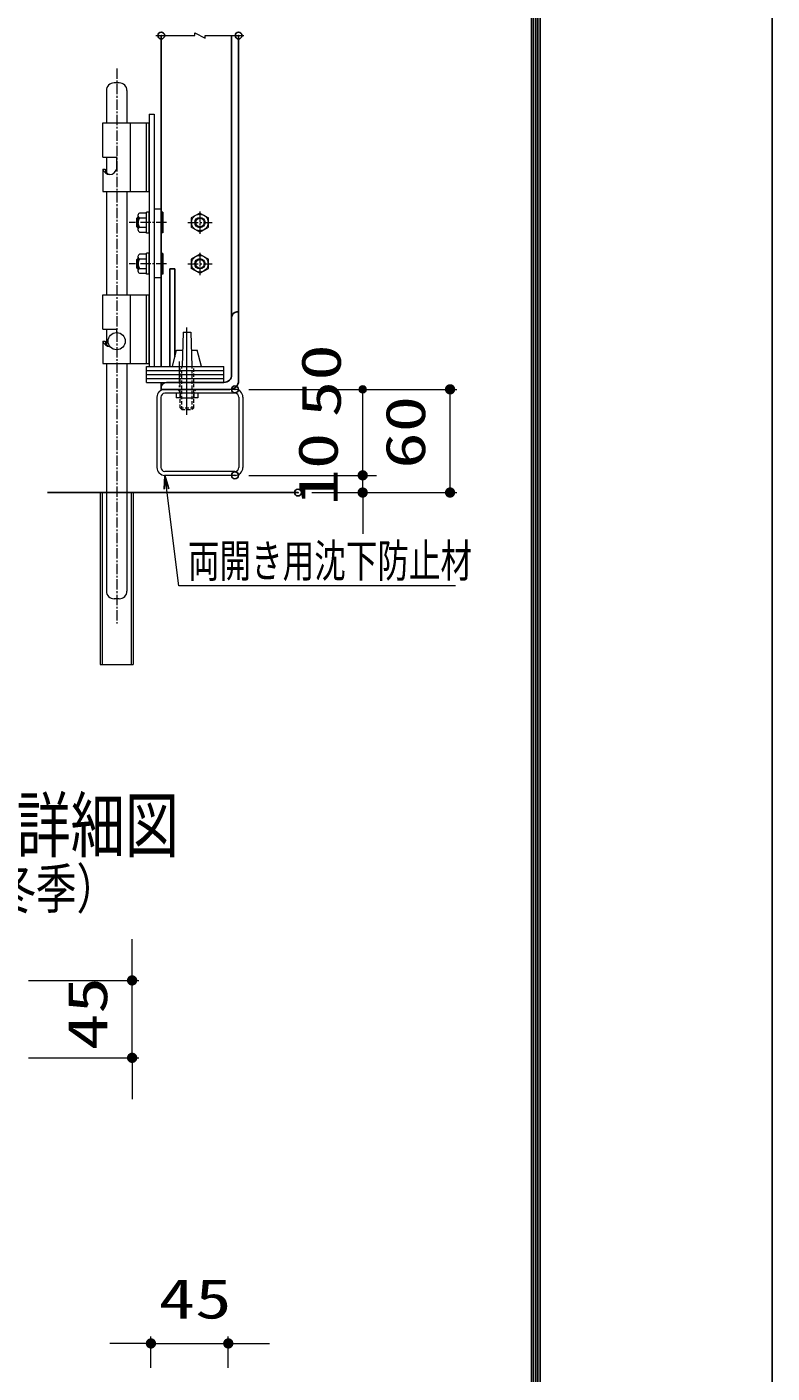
# Model space of a CAD drawing. Units: millimetres, scale not verified, with parts at other scales. Extents: x -5249 to 5251, y -3712 to 3712.
# Drawn here: x 4167 to 5251, y 464 to 2420 of the extents above; entities that cross this region are included whole.
import ezdxf
from ezdxf.enums import TextEntityAlignment as Align

# ---------------------------------------------------------------- set-up
doc = ezdxf.new("R2010")
doc.units = ezdxf.units.MM
doc.header["$LTSCALE"] = 20
doc.header["$PDMODE"] = 32
doc.header["$PDSIZE"] = 10
for name, pattern in [('USER1', [0.375, 0.25, -0.125]), ('USER2', [50.8, 31.75, -6.35, 6.35, -6.35]), ('USER3', [1.125, 0.75, -0.125, 0.125, -0.125])]:
    doc.linetypes.add(name, pattern=pattern)
for name, color, linetype, lineweight in [('0-0_D-TTL', 7, 'Continuous', 25), ('0-2_D-STR1', 1, 'Continuous', 25), ('0-4_0', 7, 'Continuous', 25), ('0-5_D-STR-DIM', 7, 'Continuous', 13), ('0-7_D-STR-TXT', 7, 'Continuous', 13), ('0-9_D-BMK', 2, 'Continuous', 13), ('0-A_D-BGD', 7, 'Continuous', 25), ('0-B_D-STR3', 3, 'Continuous', 13)]:
    doc.layers.add(name, color=color, linetype=linetype, lineweight=lineweight)
doc.layers.add('0-6_Defpoints', color=7, linetype='Continuous')
doc.styles.add('ＭＳ ゴシック', font='')
doc.styles.get('ＭＳ ゴシック').set_extended_font_data('MS Gothic')

# ---------------------------------------------------------------- blocks, each defined once
blk = doc.blocks.new('_DotSmall')
at = {"layer": '0-4_0'}
for points in [[(0, 0), (-2.5, 0), (-2.48, 0.313)], [(0, 0), (-2.48, -0.313), (-2.5, 0)], [(0, 0), (-2.48, 0.313), (-2.421, 0.622)], [(0, 0), (-2.421, -0.622), (-2.48, -0.313)], [(0, 0), (-2.421, 0.622), (-2.324, 0.92)], [(0, 0), (-2.324, -0.92), (-2.421, -0.622)], [(0, 0), (-2.324, 0.92), (-2.191, 1.204)], [(0, 0), (-2.191, -1.204), (-2.324, -0.92)], [(0, 0), (-2.191, 1.204), (-2.023, 1.469)], [(0, 0), (-2.023, -1.469), (-2.191, -1.204)], [(0, 0), (-2.023, 1.469), (-1.822, 1.711)], [(0, 0), (-1.822, -1.711), (-2.023, -1.469)], [(0, 0), (-1.822, 1.711), (-1.594, 1.926)], [(0, 0), (-1.594, -1.926), (-1.822, -1.711)], [(0, 0), (-1.594, 1.926), (-1.34, 2.111)], [(0, 0), (-1.34, -2.111), (-1.594, -1.926)], [(0, 0), (-1.34, 2.111), (-1.064, 2.262)], [(0, 0), (-1.064, -2.262), (-1.34, -2.111)], [(0, 0), (-1.064, 2.262), (-0.773, 2.378)], [(0, 0), (-0.773, -2.378), (-1.064, -2.262)], [(0, 0), (-0.773, 2.378), (-0.468, 2.456)], [(0, 0), (-0.468, -2.456), (-0.773, -2.378)], [(0, 0), (-0.468, 2.456), (-0.157, 2.495)], [(0, 0), (-0.157, -2.495), (-0.468, -2.456)], [(0, 0), (-0.157, 2.495), (0.157, 2.495)], [(0, 0), (0.157, -2.495), (-0.157, -2.495)], [(0, 0), (0.157, 2.495), (0.468, 2.456)], [(0, 0), (0.468, 2.456), (0.773, 2.378)], [(0, 0), (0.773, 2.378), (1.064, 2.262)], [(0, 0), (1.064, 2.262), (1.34, 2.111)], [(0, 0), (1.34, 2.111), (1.594, 1.926)], [(0, 0), (1.594, 1.926), (1.822, 1.711)], [(0, 0), (1.822, 1.711), (2.023, 1.469)], [(0, 0), (2.023, 1.469), (2.191, 1.204)], [(0, 0), (2.191, 1.204), (2.324, 0.92)], [(0, 0), (2.324, 0.92), (2.421, 0.622)], [(0, 0), (2.421, 0.622), (2.48, 0.313)], [(0, 0), (2.48, 0.313), (2.5, 0)], [(0, 0), (0.468, -2.456), (0.157, -2.495)], [(0, 0), (0.773, -2.378), (0.468, -2.456)], [(0, 0), (1.064, -2.262), (0.773, -2.378)], [(0, 0), (1.34, -2.111), (1.064, -2.262)], [(0, 0), (1.594, -1.926), (1.34, -2.111)], [(0, 0), (1.822, -1.711), (1.594, -1.926)], [(0, 0), (2.023, -1.469), (1.822, -1.711)], [(0, 0), (2.191, -1.204), (2.023, -1.469)], [(0, 0), (2.324, -0.92), (2.191, -1.204)], [(0, 0), (2.421, -0.622), (2.324, -0.92)], [(0, 0), (2.48, -0.313), (2.421, -0.622)], [(0, 0), (2.5, 0), (2.48, -0.313)]]:
    blk.add_solid(points, dxfattribs=at)
blk = doc.blocks.new('_Open')
at = {"layer": '0-4_0'}
blk.add_line((-20, 3.33), (0, 0), dxfattribs=at)
blk.add_lwpolyline([(-20, -3.33), (0, 0), (-20, 0)], dxfattribs=at)

msp = doc.modelspace()

# ---------------------------------------------------------------- linework, layer by layer
at = {"layer": '0-0_D-TTL', "color": 2}
msp.add_lwpolyline([(-5249.36, 3712.5), (5250.64, 3712.5), (5250.64, -3712.5), (-5249.36, -3712.5)], close=True, dxfattribs=at)
at = {"layer": '0-0_D-TTL'}
for points in [[(-4911.86, 3437.5), (4913.14, 3437.5), (4913.14, -3437.5), (-4911.86, -3437.5)], [(-4908.73, 3434.37), (4910.02, 3434.37), (4910.02, -3434.37), (-4908.73, -3434.37)], [(-4905.61, 3431.25), (4906.89, 3431.25), (4906.89, -3431.25), (-4905.61, -3431.25)], [(-4902.48, 3428.12), (4903.77, 3428.12), (4903.77, -3428.12), (-4902.48, -3428.12)], [(-4899.36, 3425), (4900.64, 3425), (4900.64, -3425), (-4899.36, -3425)]]:
    msp.add_lwpolyline(points, close=True, dxfattribs=at)
at = {"layer": '0-2_D-STR1'}
for p, q in [((4362.1, 2407.82), (4362.1, 1926.52)), ((4464.6, 1998.52), (4464.6, 2407.82)), ((4474.6, 2006.02), (4474.6, 2407.82)), ((4374.6, 2068.52), (4374.6, 1926.52)), ((4382.1, 2068.52), (4374.6, 2068.52)), ((4382.1, 2068.52), (4382.1, 1940.77)), ((4464.6, 1998.52), (4464.6, 1914.77)), ((4474.6, 2006.02), (4472.1, 2006.02)), ((4474.6, 2006.02), (4474.6, 1906.02)), ((4362.1, 1903.52), (4362.1, 1893.52)), ((4453.35, 1903.52), (4369.6, 1903.52)), ((4362.1, 1896.02), (4362.1, 1893.52)), ((4462.1, 1893.52), (4362.1, 1893.52))]:
    msp.add_line(p, q, dxfattribs=at)
for centre, radius, start, end in [((4472.1, 1998.52), 7.5, 90, 180), ((4369.6, 1896.02), 7.5, 90, 180), ((4453.35, 1914.77), 11.25, 270, 0), ((4462.1, 1906.02), 12.5, 270, 0)]:
    msp.add_arc(centre, radius, start, end, dxfattribs=at)
at = {"layer": '0-5_D-STR-DIM'}
for p, q in [((4489.35, 1893.52), (4792.27, 1893.52)), ((4489.35, 1893.52), (4675.18, 1893.52)), ((4655.18, 1768.52), (4655.18, 1893.52)), ((4782.27, 1743.52), (4782.27, 1893.52)), ((4655.18, 1768.52), (4655.18, 1828.52)), ((4489.35, 1768.52), (4665.18, 1768.52)), ((4489.35, 1768.52), (4675.18, 1768.52)), ((4655.18, 1743.52), (4655.18, 1768.52)), ((4581.07, 1743.52), (4792.27, 1743.52)), ((4581.07, 1743.52), (4665.18, 1743.52)), ((4655.18, 1743.52), (4655.18, 1683.52)), ((4319.81, 1034.34), (4319.81, 1094.34)), ((4169.13, 1034.34), (4329.81, 1034.34)), ((4319.81, 921.84), (4319.81, 1034.34)), ((4169.13, 921.84), (4329.81, 921.84)), ((4319.81, 921.84), (4319.81, 861.84)), ((4347.18, 471.08), (4347.18, 516.64)), ((4459.68, 471.08), (4459.68, 516.64)), ((4347.18, 506.64), (4287.18, 506.64)), ((4347.18, 506.64), (4459.68, 506.64)), ((4459.68, 506.64), (4519.68, 506.64))]:
    msp.add_line(p, q, dxfattribs=at)
at = {"layer": '0-6_Defpoints'}
for p in [(4362.1, 2407.82), (4474.6, 2407.82), (4469.35, 1893.52), (4469.35, 1893.52), (4655.18, 1893.52), (4782.27, 1893.52), (4469.35, 1768.52), (4655.18, 1768.52), (4561.07, 1743.52), (4319.81, 1034.34), (4459.68, 506.64)]:
    msp.add_point(p, dxfattribs=at)
at = {"layer": '0-7_D-STR-TXT'}
msp.add_lwpolyline([(4790.08, 1607.7), (4387.78, 1607.7), (4368.61, 1758.6)], dxfattribs=at)
at = {"layer": '0-9_D-BMK'}
for p, q in [((4354.52, 2407.82), (4410.85, 2407.82)), ((4410.85, 2411.57), (4425.85, 2404.07)), ((4410.85, 2407.82), (4410.85, 2411.57)), ((4425.85, 2407.82), (4482.33, 2407.82)), ((4425.85, 2404.07), (4425.85, 2407.82))]:
    msp.add_line(p, q, dxfattribs=at)
at = {"layer": '0-A_D-BGD'}
for q in [(4196.57, 1743.52), (4561.07, 1743.52)]:
    msp.add_line((4299.85, 1743.52), q, dxfattribs=at)
at = {"layer": '0-B_D-STR3', "linetype": 'USER3'}
for p, q in [((4297.35, 2359.96), (4297.35, 1553.24)), ((4369.61, 2136.02), (4315.34, 2136.02)), ((4400.99, 2136.02), (4436.09, 2136.02)), ((4418.35, 2151.9), (4418.35, 2119.6)), ((4369.61, 2076.02), (4315.34, 2076.02)), ((4400.99, 2076.02), (4436.09, 2076.02)), ((4418.35, 2091.9), (4418.35, 2059.6)), ((4388.35, 1934.02), (4388.35, 1913.27)), ((4388.35, 1928.27), (4388.35, 1907.52)), ((4388.35, 1922.52), (4388.35, 1901.77)), ((4388.35, 1916.77), (4388.35, 1896.02))]:
    msp.add_line(p, q, dxfattribs=at)
at = {"layer": '0-B_D-STR3'}
for p, q in [((4301.1, 2339.03), (4293.6, 2339.03)), ((4282.35, 2327.78), (4282.35, 2281.02)), ((4312.35, 2327.78), (4312.35, 2281.02)), ((4344.6, 2293.52), (4344.6, 1926.52)), ((4344.6, 2293.52), (4352.1, 2293.52)), ((4352.1, 2293.52), (4352.1, 1926.52)), ((4277.1, 2231.02), (4277.1, 2281.02)), ((4277.1, 2281.02), (4344.6, 2281.02)), ((4317.6, 2181.02), (4317.6, 2281.02)), ((4340.6, 2181.02), (4340.6, 2281.02)), ((4344.6, 2181.02), (4344.6, 2281.02)), ((4277.1, 2231.02), (4297.35, 2231.02)), ((4282.35, 2231.02), (4282.35, 2208.69)), ((4297.35, 2213.52), (4297.35, 2231.02)), ((4277.1, 2213.52), (4277.1, 2181.02)), ((4277.1, 2213.52), (4280.71, 2213.52)), ((4280.71, 2213.52), (4280.71, 2213.11)), ((4277.1, 2181.02), (4344.6, 2181.02)), ((4282.35, 2181.02), (4282.35, 2031.02)), ((4312.35, 2181.02), (4312.35, 2031.02)), ((4352.1, 2156.02), (4362.1, 2156.02)), ((4362.1, 2156.02), (4362.1, 2056.02)), ((4328.03, 2143.52), (4326.78, 2142.27)), ((4326.78, 2129.77), (4326.78, 2142.27)), ((4328.35, 2142.27), (4326.78, 2142.27)), ((4328.35, 2143.52), (4328.03, 2143.52)), ((4328.03, 2143.52), (4328.03, 2128.52)), ((4328.35, 2146.43), (4328.35, 2125.62)), ((4330.56, 2143.02), (4340.85, 2143.02)), ((4344.6, 2151.27), (4340.85, 2151.27)), ((4344.6, 2120.77), (4344.6, 2151.27)), ((4363.03, 2151.02), (4362.1, 2150.24)), ((4363.03, 2151.02), (4363.03, 2121.02)), ((4364.28, 2151.02), (4363.03, 2151.02)), ((4364.28, 2151.02), (4364.28, 2121.02)), ((4364.28, 2129.77), (4364.28, 2142.27)), ((4364.28, 2129.77), (4364.28, 2142.27)), ((4418.35, 2149.83), (4405.85, 2142.83)), ((4405.85, 2142.83), (4405.85, 2129.21)), ((4418.35, 2149.83), (4430.85, 2142.83)), ((4430.85, 2129.21), (4430.85, 2142.83)), ((4328.35, 2129.77), (4326.78, 2129.77)), ((4328.03, 2128.52), (4326.78, 2129.77)), ((4328.35, 2128.52), (4328.03, 2128.52)), ((4330.56, 2129.02), (4340.85, 2129.02)), ((4363.03, 2121.02), (4362.1, 2121.81)), ((4364.28, 2121.02), (4363.03, 2121.02)), ((4418.35, 2122.21), (4405.85, 2129.21)), ((4418.35, 2122.21), (4430.85, 2129.21)), ((4328.03, 2083.52), (4326.78, 2082.27)), ((4326.78, 2069.77), (4326.78, 2082.27)), ((4328.35, 2082.27), (4326.78, 2082.27)), ((4328.35, 2083.52), (4328.03, 2083.52)), ((4328.03, 2083.52), (4328.03, 2068.52)), ((4328.35, 2086.43), (4328.35, 2065.62)), ((4330.56, 2083.02), (4340.85, 2083.02)), ((4344.6, 2091.27), (4340.85, 2091.27)), ((4344.6, 2060.77), (4344.6, 2091.27)), ((4363.03, 2091.02), (4362.1, 2090.24)), ((4363.03, 2091.02), (4363.03, 2061.02)), ((4364.28, 2091.02), (4363.03, 2091.02)), ((4364.28, 2091.02), (4364.28, 2061.02)), ((4364.28, 2069.77), (4364.28, 2082.27)), ((4364.28, 2069.77), (4364.28, 2082.27)), ((4418.35, 2089.83), (4405.85, 2082.83)), ((4405.85, 2082.83), (4405.85, 2069.21)), ((4418.35, 2089.83), (4430.85, 2082.83)), ((4430.85, 2069.21), (4430.85, 2082.83)), ((4328.35, 2069.77), (4326.78, 2069.77)), ((4328.03, 2068.52), (4326.78, 2069.77)), ((4328.35, 2068.52), (4328.03, 2068.52)), ((4330.56, 2069.02), (4340.85, 2069.02)), ((4352.1, 2056.02), (4362.1, 2056.02)), ((4363.03, 2061.02), (4362.1, 2061.81)), ((4364.28, 2061.02), (4363.03, 2061.02)), ((4418.35, 2062.21), (4405.85, 2069.21)), ((4418.35, 2062.21), (4430.85, 2069.21)), ((4277.1, 1981.02), (4277.1, 2031.02)), ((4277.1, 2031.02), (4344.6, 2031.02)), ((4317.6, 1931.02), (4317.6, 2031.02)), ((4340.6, 1931.02), (4340.6, 2031.02)), ((4344.6, 1931.02), (4344.6, 2031.02)), ((4277.1, 1981.02), (4297.35, 1981.02)), ((4282.35, 1981.02), (4282.35, 1958.69)), ((4297.35, 1976.02), (4297.35, 1981.02)), ((4393.98, 1976.52), (4392.73, 1926.52)), ((4277.1, 1963.52), (4280.71, 1963.52)), ((4277.1, 1963.52), (4277.1, 1931.02)), ((4280.71, 1963.52), (4280.71, 1963.11)), ((4378.35, 1926.52), (4384.6, 1950.27)), ((4384.6, 1950.27), (4393.32, 1950.27)), ((4405.88, 1950.27), (4414.6, 1950.27)), ((4420.85, 1926.52), (4414.6, 1950.27)), ((4277.1, 1931.02), (4344.6, 1931.02)), ((4282.35, 1931.02), (4282.35, 1600.28)), ((4312.35, 1931.02), (4312.35, 1600.28)), ((4340.85, 1926.52), (4453.35, 1926.52)), ((4340.85, 1920.77), (4340.85, 1926.52)), ((4340.85, 1920.77), (4453.35, 1920.77)), ((4344.6, 1926.52), (4352.1, 1926.52)), ((4378.35, 1926.52), (4420.85, 1926.52)), ((4453.35, 1920.77), (4453.35, 1926.52)), ((4453.35, 1915.02), (4453.35, 1920.77)), ((4340.85, 1915.02), (4453.35, 1915.02)), ((4340.85, 1909.27), (4453.35, 1909.27)), ((4340.85, 1903.52), (4453.35, 1903.52)), ((4453.35, 1909.27), (4453.35, 1915.02)), ((4453.35, 1903.52), (4453.35, 1909.27)), ((4355.85, 1882.02), (4355.85, 1780.02)), ((4361.6, 1882.02), (4361.6, 1780.02)), ((4469.35, 1893.52), (4367.35, 1893.52)), ((4469.35, 1887.77), (4367.35, 1887.77)), ((4383.85, 1887.27), (4383.85, 1881.02)), ((4389.6, 1881.02), (4383.85, 1881.02)), ((4389.6, 1887.77), (4389.6, 1881.02)), ((4389.6, 1881.02), (4409.6, 1881.02)), ((4409.6, 1887.77), (4409.6, 1881.02)), ((4415.35, 1881.02), (4409.6, 1881.02)), ((4415.35, 1887.27), (4415.35, 1881.02)), ((4475.1, 1882.02), (4475.1, 1780.02)), ((4480.85, 1882.02), (4480.85, 1780.02)), ((4469.35, 1774.27), (4367.35, 1774.27)), ((4469.35, 1768.52), (4367.35, 1768.52)), ((4273.48, 1743.52), (4273.48, 1493.52)), ((4276.48, 1743.52), (4276.48, 1493.52)), ((4318.23, 1743.52), (4318.23, 1493.52)), ((4321.23, 1743.52), (4321.23, 1493.52)), ((4301.1, 1589.03), (4293.6, 1589.03)), ((4273.48, 1493.52), (4321.23, 1493.52))]:
    msp.add_line(p, q, dxfattribs=at)
at = {"layer": '0-B_D-STR3', "linetype": 'USER2'}
msp.add_line((4399.6, 1856.52), (4399.6, 1983.4), dxfattribs=at)
at = {"layer": '0-B_D-STR3', "linetype": 'USER1'}
for p, q in [((4389.6, 1866.52), (4389.6, 1926.52)), ((4392.1, 1864.02), (4392.1, 1926.52)), ((4407.1, 1864.02), (4407.1, 1926.52)), ((4409.6, 1866.52), (4409.6, 1926.52)), ((4389.6, 1866.52), (4409.6, 1866.52)), ((4392.1, 1864.02), (4389.6, 1866.52)), ((4392.1, 1864.02), (4407.1, 1864.02)), ((4407.1, 1864.02), (4409.6, 1866.52))]:
    msp.add_line(p, q, dxfattribs=at)
at = {"layer": '0-B_D-STR3'}
for points in [[(4330.56, 2122.21), (4340.85, 2122.21), (4340.85, 2149.83), (4330.56, 2149.83)], [(4344.6, 2120.77), (4340.85, 2120.77), (4340.85, 2151.27)], [(4330.56, 2062.21), (4340.85, 2062.21), (4340.85, 2089.83), (4330.56, 2089.83)], [(4344.6, 2060.77), (4340.85, 2060.77), (4340.85, 2091.27)], [(4393.98, 1976.52), (4405.23, 1976.52), (4406.48, 1926.52)], [(4340.85, 1915.02), (4340.85, 1920.77), (4453.35, 1920.77)], [(4340.85, 1909.27), (4340.85, 1915.02), (4453.35, 1915.02)], [(4340.85, 1903.52), (4340.85, 1909.27), (4453.35, 1909.27)]]:
    msp.add_lwpolyline(points, dxfattribs=at)
for centre, radius in [((4418.35, 2136.02), 12.05), ((4418.35, 2136.02), 7.5), ((4418.54, 2136.02), 6.25), ((4418.35, 2076.02), 12.05), ((4418.35, 2076.02), 7.5), ((4418.54, 2076.02), 6.25), ((4297.35, 1963.52), 12.5)]:
    msp.add_circle(centre, radius, dxfattribs=at)
for centre, radius, start, end in [((4293.6, 2327.78), 11.25, 90, 180), ((4301.1, 2327.78), 11.25, 0, 90), ((4287.23, 2216.53), 10.56, 196.56618, 343.43382), ((4288.04, 2213.32), 7.33, 178.39007, 262.24067), ((4332.08, 2146.43), 3.73, 114.09089, 245.90911), ((4340.55, 2136.02), 12.2, 144.98342, 215.01658), ((4332.08, 2125.62), 3.73, 114.09089, 245.90911), ((4332.08, 2086.43), 3.73, 114.09089, 245.90911), ((4340.55, 2076.02), 12.2, 144.98342, 215.01658), ((4332.08, 2065.62), 3.73, 114.09089, 245.90911), ((4287.23, 1966.53), 10.56, 196.56618, 270.88387), ((4288.04, 1963.32), 7.33, 178.39007, 262.24067), ((4367.35, 1882.02), 11.5, 90, 180), ((4367.35, 1882.02), 5.75, 90, 180), ((4383.35, 1887.27), 0.5, 0, 90), ((4415.85, 1887.27), 0.5, 90, 180), ((4469.35, 1882.02), 11.5, 0, 90), ((4469.35, 1882.02), 5.75, 0, 90), ((4367.35, 1780.02), 11.5, 180, 270), ((4367.35, 1780.02), 5.75, 180, 270), ((4469.35, 1780.02), 11.5, 270, 0), ((4469.35, 1780.02), 5.75, 270, 0), ((4293.6, 1600.28), 11.25, 180, 270), ((4301.1, 1600.28), 11.25, 270, 0)]:
    msp.add_arc(centre, radius, start, end, dxfattribs=at)
at = {"layer": '0-B_D-STR3', "linetype": 'USER1'}
for centre, start, end in [((4383.85, 1887.77), 0, 90), ((4415.35, 1887.77), 90, 180)]:
    msp.add_arc(centre, 5.75, start, end, dxfattribs=at)

# ---------------------------------------------------------------- block references
at = {"layer": '0-5_D-STR-DIM'}
for p, xscale, yscale, rotation in [((4655.18, 1893.52), 2, 2, 90), ((4782.27, 1893.52), 3, 3, 90), ((4655.18, 1768.52), 3, 3, 270), ((4655.18, 1768.52), 2, 2, 270), ((4655.18, 1743.52), 3, 3, 90), ((4782.27, 1743.52), 3, 3, 270), ((4319.81, 1034.34), 3, 3, 270), ((4319.81, 921.84), 3, 3, 90), ((4459.68, 506.64), 3, 3, 180)]:
    msp.add_blockref('_DotSmall', p, dxfattribs=dict(at, xscale=xscale, yscale=yscale, rotation=rotation))
at = {"layer": '0-5_D-STR-DIM', "xscale": 3, "yscale": 3}
msp.add_blockref('_DotSmall', (4347.18, 506.64), dxfattribs=at)
at = {"layer": '0-7_D-STR-TXT', "rotation": 97.23737}
msp.add_blockref('_Open', (4367.35, 1768.52), dxfattribs=at)

# ---------------------------------------------------------------- texts
at = {"layer": '0-5_D-STR-DIM', "style": 'ＭＳ ゴシック', "width": 1.35}
for s, p in [('50', (4640.7, 1853.02)), ('60', (4763.37, 1778.02)), ('10', (4636.28, 1724.52)), ('45', (4300.91, 933.09))]:
    msp.add_text(s, height=57.77, rotation=90, dxfattribs=at).set_placement(p, align=Align.BOTTOM_LEFT)
msp.add_text('45', height=57.77, dxfattribs=at).set_placement((4358.43, 525.53), align=Align.BOTTOM_LEFT)
at = {"layer": '0-7_D-STR-TXT', "style": 'ＭＳ ゴシック'}
for s, height, width, p in [('両開き用沈下防止材', 48.09, 0.7, (4401.03, 1605.94)), ('両開き扉先部詳細図', 76.98, 0.75, (3679.11, 1198.43)), ('沈下防止材（冬季）', 57.77, 0.75, (3766.17, 1121.61))]:
    msp.add_text(s, height=height, dxfattribs=dict(at, width=width)).set_placement(p, align=Align.BOTTOM_LEFT)

doc.saveas('drawing.dxf')
